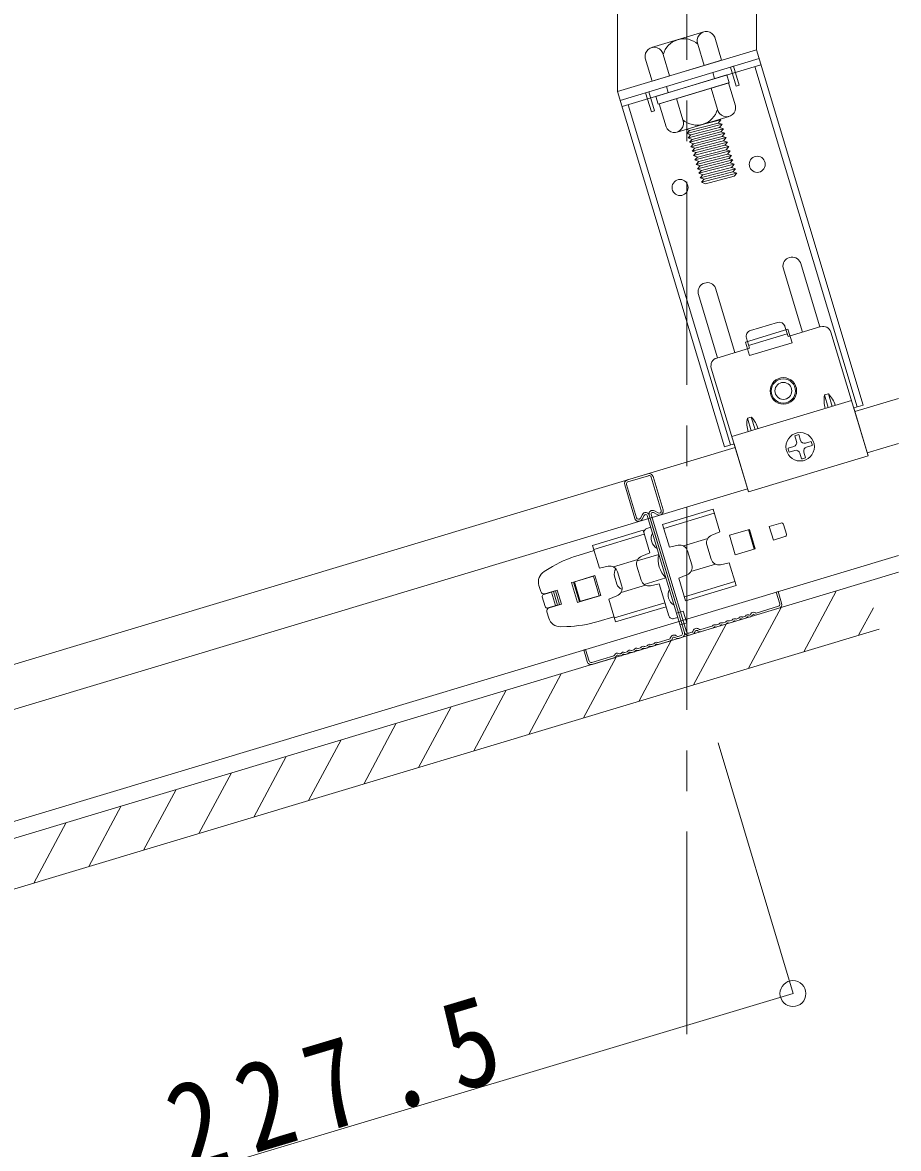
# Model space of a CAD drawing. Units: millimetres at full size, sheet at 1:10; details may follow other scales. Extents: x -2077 to 2023, y -1433 to 1417.
# Drawn here: x 1454.5 to 1670.2, y 441.2 to 718.4 of the extents above; entities that cross this region are included whole.
import ezdxf

# ---------------------------------------------------------------- set-up
doc = ezdxf.new("R2010")
doc.units = ezdxf.units.MM
doc.header["$LTSCALE"] = 10
doc.linetypes.add('CHAIN1', pattern=[8, 5, -1, 1, -1])
for name, color, linetype, lineweight in [('1-0_断面', 7, 'Continuous', 9), ('1-1_寸法', 7, 'Continuous', 9), ('1-3_ＤＨクロス', 7, 'Continuous', 9)]:
    doc.layers.add(name, color=color, linetype=linetype, lineweight=lineweight)
doc.styles.add('ＭＳ ゴシック', font='')
doc.styles.get('ＭＳ ゴシック').set_extended_font_data('MS Gothic')

msp = doc.modelspace()

# ---------------------------------------------------------------- linework, layer by layer
at = {"layer": '1-0_断面', "color": 4, "linetype": 'CHAIN1'}
msp.add_line((1618.1, 1399.21), (1618.1, 469.38), dxfattribs=at)
at = {"layer": '1-0_断面'}
for p, q in [((1601, 701.42), (1601, 745.52)), ((1635.2, 711.71), (1635.2, 745.52)), ((1609.39, 712.23), (1622.22, 716.09)), ((1620.79, 713.08), (1622.37, 707.85)), ((1624.93, 714.81), (1626.64, 709.14)), ((1601, 701.42), (1635.19, 711.71)), ((1607.84, 709.66), (1609.55, 703.99)), ((1612.25, 710.5), (1613.82, 705.28)), ((1635.19, 711.71), (1661.53, 624.24)), ((1601.66, 699.23), (1635.85, 709.53)), ((1602.11, 697.71), (1636.3, 708.01)), ((1609.55, 703.99), (1626.64, 709.14)), ((1629.58, 707.64), (1628.82, 707.41)), ((1628.82, 707.41), (1630.23, 702.71)), ((1630.99, 702.94), (1629.58, 707.64)), ((1634.78, 707.55), (1660.01, 623.78)), ((1610.47, 700.23), (1627.95, 705.49)), ((1624.45, 706.1), (1624.91, 704.58)), ((1628.52, 703.59), (1627.95, 705.49)), ((1601, 701.42), (1627.34, 613.94)), ((1607.92, 701.12), (1608.68, 701.35)), ((1608.68, 701.35), (1610.1, 696.65)), ((1611.04, 698.33), (1628.52, 703.59)), ((1611.23, 698.39), (1628.33, 703.54)), ((1613.05, 702.66), (1613.51, 701.14)), ((1625.63, 697.02), (1624.05, 702.25)), ((1630.04, 697.86), (1628.33, 703.54)), ((1630.23, 702.71), (1630.99, 702.94)), ((1609.34, 696.42), (1607.92, 701.12)), ((1611.04, 698.33), (1610.47, 700.23)), ((1617.08, 694.45), (1615.51, 699.67)), ((1603.63, 698.17), (1628.86, 614.4)), ((1610.1, 696.65), (1609.34, 696.42)), ((1612.94, 692.71), (1611.23, 698.39)), ((1615.66, 691.43), (1628.48, 695.29)), ((1626.41, 694.43), (1620.9, 693.01)), ((1626.74, 693.34), (1625.81, 693.66)), ((1626.41, 694.43), (1626.04, 694.56)), ((1617.95, 692.12), (1618.7, 691.83)), ((1618.09, 691.11), (1618.7, 691.83)), ((1618.42, 690.02), (1619.03, 690.73)), ((1626.8, 690.38), (1619.69, 688.55)), ((1627.07, 692.24), (1626.14, 692.57)), ((1627.4, 691.15), (1626.47, 691.47)), ((1627.4, 691.15), (1626.8, 690.38)), ((1627.73, 690.06), (1626.8, 690.38)), ((1618.74, 688.92), (1619.36, 689.64)), ((1619.07, 687.83), (1619.69, 688.55)), ((1619.4, 686.74), (1620.01, 687.46)), ((1627.13, 689.29), (1620.01, 687.46)), ((1627.46, 688.2), (1620.34, 686.37)), ((1627.73, 690.06), (1627.13, 689.29)), ((1628.05, 688.97), (1627.13, 689.29)), ((1628.05, 688.97), (1627.46, 688.2)), ((1628.38, 687.88), (1627.46, 688.2)), ((1628.38, 687.88), (1627.79, 687.1)), ((1619.73, 685.65), (1620.34, 686.37)), ((1620.06, 684.56), (1620.67, 685.27)), ((1627.79, 687.1), (1620.67, 685.27)), ((1628.12, 686.01), (1621, 684.18)), ((1628.44, 684.92), (1621.33, 683.09)), ((1628.71, 686.78), (1627.79, 687.1)), ((1628.71, 686.78), (1628.12, 686.01)), ((1629.04, 685.69), (1628.12, 686.01)), ((1629.04, 685.69), (1628.44, 684.92)), ((1629.37, 684.6), (1628.44, 684.92)), ((1620.39, 683.46), (1621, 684.18)), ((1620.72, 682.37), (1621.33, 683.09)), ((1621.05, 681.28), (1621.66, 682)), ((1628.77, 683.83), (1621.66, 682)), ((1629.1, 682.74), (1621.99, 680.9)), ((1629.37, 684.6), (1628.77, 683.83)), ((1629.7, 683.51), (1628.77, 683.83)), ((1629.7, 683.51), (1629.1, 682.74)), ((1630.03, 682.41), (1629.1, 682.74)), ((1630.03, 682.41), (1629.43, 681.64)), ((1621.38, 680.19), (1621.99, 680.9)), ((1621.7, 679.09), (1622.32, 679.81)), ((1629.43, 681.64), (1622.32, 679.81)), ((1629.76, 680.55), (1622.65, 678.72)), ((1630.36, 681.32), (1629.43, 681.64)), ((1630.36, 681.32), (1629.76, 680.55)), ((1641.78, 658.02), (1646.55, 642.17)), ((1646.05, 659.31), (1650.83, 643.46)), ((1620.88, 651.73), (1625.66, 635.88)), ((1625.16, 653.01), (1629.93, 637.16)), ((1633.74, 642.57), (1640.39, 644.57)), ((1642.24, 643.58), (1642.99, 641.1)), ((1651.06, 643.53), (1642.99, 641.1)), ((1642.97, 642.89), (1632.52, 639.74)), ((1632.74, 640.72), (1633.49, 638.24)), ((1633.29, 638.91), (1642.79, 641.77)), ((1643.97, 639.57), (1642.97, 642.89)), ((1653.53, 642.2), (1662.71, 611.75)), ((1625.42, 635.81), (1633.49, 638.24)), ((1632.52, 639.74), (1633.52, 636.42)), ((1633.52, 636.42), (1643.97, 639.57)), ((1624.09, 633.33), (1633.26, 602.88)), ((1652.93, 627), (1651.98, 626.71)), ((1652.91, 623.62), (1651.98, 626.71)), ((1653.86, 623.91), (1652.93, 627)), ((1629.17, 616.46), (1658.62, 625.33)), ((1659.16, 623.53), (1661.53, 624.24)), ((1670.19, 625.86), (1659.43, 622.63)), ((1632.99, 620.99), (1633.94, 621.28)), ((1633.92, 617.9), (1632.99, 620.99)), ((1634.87, 618.19), (1633.94, 621.28)), ((1659.16, 623.53), (1662.71, 611.75)), ((1645.09, 615.27), (1644.69, 616.67)), ((1646.05, 615.54), (1645.66, 616.94)), ((1629.98, 613.78), (823.92, 371.53)), ((1627.34, 613.94), (1629.72, 614.66)), ((1629.72, 614.66), (1633.26, 602.88)), ((1644.4, 614.03), (1643, 613.64)), ((1644.68, 613.07), (1643.27, 612.67)), ((1647.27, 611.25), (1646.87, 612.66)), ((1648.69, 615.25), (1647.29, 614.85)), ((1648.96, 614.29), (1647.56, 613.89)), ((1670.19, 614.79), (1662.49, 612.48)), ((1633.26, 602.88), (1662.71, 611.75)), ((1633.26, 602.88), (1662.71, 611.75)), ((1646.31, 610.98), (1645.91, 612.38)), ((1633.04, 603.63), (855.34, 369.9)), ((1612.09, 594.86), (1624.54, 598.6)), ((1612.39, 593.87), (1624.84, 597.61)), ((1607.31, 593.42), (1594.86, 589.68)), ((1608.98, 587.84), (1607.31, 593.42)), ((1608.22, 593.87), (1609.17, 594.16)), ((1612.09, 594.86), (1613.77, 589.28)), ((1628.57, 592.16), (1633.46, 593.63)), ((1633.24, 593.56), (1634.68, 588.77)), ((1633.36, 593.6), (1634.8, 588.81)), ((1633.46, 593.63), (1634.9, 588.84)), ((1641.24, 595.18), (1638.36, 594.32)), ((1638.36, 594.32), (1639.37, 590.96)), ((1641.86, 594.85), (1642.58, 592.45)), ((1607.6, 592.43), (1595.15, 588.69)), ((1617.21, 589.55), (1623.2, 591.35)), ((1630.01, 587.37), (1628.57, 592.16)), ((1642.24, 591.83), (1639.37, 590.96)), ((1591.33, 587.23), (1595.24, 588.4)), ((1596.53, 584.1), (1594.86, 589.68)), ((1608.98, 587.84), (1606.96, 587.03)), ((1613.77, 589.28), (1615.91, 589.72)), ((1618.23, 588.34), (1619.28, 584.86)), ((1623.02, 589.78), (1624.07, 586.3)), ((1634.9, 588.84), (1630.01, 587.37)), ((1670.19, 587.23), (862.94, 344.62)), ((1605.97, 586.17), (1599.97, 584.37)), ((1605.81, 585.84), (1611.19, 587.45)), ((1619.09, 583.28), (1625.09, 585.08)), ((746.27, 305.38), (1670.19, 583.05)), ((1582.93, 583.24), (1584.18, 584.01)), ((1595.42, 582.25), (1590.15, 580.66)), ((1596.89, 577.36), (1595.42, 582.25)), ((1596.53, 584.1), (1598.67, 584.54)), ((1600.99, 583.16), (1602.04, 579.68)), ((1605.78, 584.6), (1606.83, 581.11)), ((1616.08, 581.61), (1618.1, 582.42)), ((1581.63, 579.82), (1582.09, 578.29)), ((1589.67, 580.52), (1590.15, 580.66)), ((1591.14, 575.63), (1589.67, 580.52)), ((1590.15, 580.66), (1591.62, 575.78)), ((1595.05, 582.08), (1590.16, 580.61)), ((1590.16, 580.61), (1591.6, 575.83)), ((1590.38, 580.68), (1591.82, 575.89)), ((1596.49, 577.29), (1595.05, 582.08)), ((1600.27, 582.09), (1600.85, 580.17)), ((1607.85, 579.9), (1601.86, 578.1)), ((1607.54, 580.09), (1612.91, 581.71)), ((1611.29, 580.18), (1609.15, 579.73)), ((1611.29, 580.18), (1612.97, 574.59)), ((1616.08, 581.61), (1617.75, 576.03)), ((1617.46, 577.02), (1629.91, 580.76)), ((1617.75, 576.03), (1630.2, 579.77)), ((1582.48, 577), (1583.2, 574.61)), ((1582.82, 577.62), (1585.69, 578.49)), ((1583.09, 577.76), (1586.15, 578.68)), ((1584.73, 578.2), (1585.74, 574.85)), ((1585.21, 578.34), (1586.22, 574.99)), ((1585.69, 578.49), (1586.7, 575.13)), ((1586.15, 578.68), (1587.19, 575.23)), ((1591.6, 575.83), (1596.49, 577.29)), ((1591.62, 575.78), (1596.89, 577.36)), ((1598.84, 576.43), (1600.86, 577.24)), ((1646.84, 563.5), (1654.88, 578.45)), ((1583.82, 574.27), (1586.7, 575.13)), ((1584.13, 574.31), (1587.19, 575.23)), ((1591.62, 575.78), (1591.14, 575.63)), ((1598.84, 576.43), (1600.52, 570.85)), ((1612.67, 575.58), (1600.22, 571.84)), ((1612.97, 574.59), (1600.52, 570.85)), ((1612.58, 575.87), (1613.65, 572.32)), ((1633.29, 559.43), (1641.33, 574.38)), ((1660.38, 567.57), (1664.01, 574.32)), ((1584.05, 571.78), (1583.59, 573.31)), ((1596.22, 570.95), (1600.13, 572.12)), ((1614.89, 571.65), (1615.85, 571.94)), ((1615.53, 572.99), (1617.16, 573.48)), ((-273.06, -13.5), (1665.42, 569.09)), ((1587.01, 569.65), (1588.49, 569.69)), ((1619.75, 555.36), (1627.79, 570.31)), ((1606.21, 551.29), (1614.25, 566.24)), ((1592.66, 547.22), (1600.7, 562.17)), ((1579.12, 543.15), (1587.16, 558.1)), ((1565.58, 539.08), (1573.61, 554.03)), ((1552.03, 535.01), (1560.07, 549.96)), ((1538.49, 530.94), (1546.53, 545.89)), ((1524.94, 526.87), (1532.98, 541.82)), ((1511.4, 522.8), (1519.44, 537.74)), ((1497.86, 518.73), (1505.9, 533.67)), ((1484.31, 514.66), (1492.35, 529.6)), ((1470.77, 510.59), (1478.81, 525.53)), ((1457.23, 506.52), (1465.26, 521.46))]:
    msp.add_line(p, q, dxfattribs=at)
for points in [[(1626.74, 693.34), (1618.09, 691.11), (1619.03, 690.73)], [(1626.41, 694.43), (1625.81, 693.66), (1618.7, 691.83)], [(1626.74, 693.34), (1626.14, 692.57), (1619.03, 690.73)], [(1627.07, 692.24), (1618.42, 690.02), (1619.36, 689.64)], [(1627.4, 691.15), (1618.74, 688.92), (1619.69, 688.55)], [(1627.07, 692.24), (1626.47, 691.47), (1619.36, 689.64)], [(1627.73, 690.06), (1619.07, 687.83), (1620.01, 687.46)], [(1628.05, 688.97), (1619.4, 686.74), (1620.34, 686.37)], [(1628.38, 687.88), (1619.73, 685.65), (1620.67, 685.27)], [(1628.71, 686.78), (1620.06, 684.56), (1621, 684.18)], [(1629.04, 685.69), (1620.39, 683.46), (1621.33, 683.09)], [(1629.37, 684.6), (1620.72, 682.37), (1621.66, 682)], [(1629.7, 683.51), (1621.05, 681.28), (1621.99, 680.9)], [(1630.03, 682.41), (1621.38, 680.19), (1622.32, 679.81)], [(1630.36, 681.32), (1621.7, 679.09), (1622.65, 678.72)], [(1624.54, 598.6), (1626.22, 593.02), (1624.2, 592.21)], [(1630.2, 579.77), (1628.53, 585.36), (1626.39, 584.91)], [(1616.4, 570.12), (1618.03, 570.61), (1617.16, 573.48)]]:
    msp.add_lwpolyline(points, dxfattribs=at)
for centre, radius in [((1635.4, 683.5), 1.98), ((1616.4, 677.78), 1.98), ((1641.84, 627.71), 3.27), ((1641.84, 627.71), 2.98), ((1641.84, 627.71), 2.08), ((1645.98, 613.96), 3.5)]:
    msp.add_circle(centre, radius, dxfattribs=at)
for centre, radius, start, end in [((1622.86, 713.94), 2.24, 22.7865, 202.7868), ((1617.32, 709.13), 5.26, 48.652, 164.8705), ((1610.04, 710.08), 2.24, 10.7356, 190.736), ((1620.55, 698.4), 5.26, 228.652, 344.8705), ((1627.83, 697.44), 2.24, 190.7356, 10.736), ((1615.01, 693.58), 2.24, 202.7865, 22.7869), ((1643.99, 658.41), 2.25, 23.4942, 190.0283), ((1623.1, 652.12), 2.25, 23.4942, 190.0283), ((1640.82, 643.15), 1.49, 16.7612, 106.7612), ((1651.63, 641.63), 1.98, 16.7612, 106.7612), ((1634.17, 641.15), 1.49, 106.7612, 196.7612), ((1625.99, 633.91), 1.98, 106.7612, 196.7612), ((1659.03, 625.41), 7.17, 169.55, 196.4496), ((1647.77, 622.02), 7.17, 17.0729, 43.9725), ((1640.04, 619.69), 7.17, 169.55, 196.4496), ((1628.78, 616.3), 7.17, 17.0729, 43.9725), ((1645.98, 613.96), 3, 96.2672, 115.4553), ((1647.02, 615.82), 1, 195.8612, 285.8612), ((1645.98, 613.96), 3, 186.2672, 205.4553), ((1644.13, 615), 1, 285.8612, 15.8612), ((1644.95, 612.11), 1, 15.8612, 105.8612), ((1647.84, 612.93), 1, 105.8612, 195.8612), ((1645.98, 613.96), 3, 6.2672, 25.4553), ((1645.98, 613.96), 3, 276.2672, 295.4553), ((1608.5, 592.91), 1, 106.7275, 196.7275), ((1641.38, 594.7), 0.5, 16.7275, 106.7275), ((1612.19, 591.41), 2.9, 153.1247, 240.3303), ((1624.94, 590.35), 2, 111.7275, 196.7275), ((1642.1, 592.31), 0.5, 286.7275, 16.7275), ((1616.32, 587.76), 2, 16.7275, 101.7275), ((1599.96, 558.5), 30, 106.7275, 121.7275), ((1607.7, 585.17), 2, 111.7275, 196.7275), ((1617.05, 586.09), 6.03, 166.8647, 226.5903), ((1625.98, 586.87), 2, 196.7275, 281.7275), ((1584.51, 580.69), 3, 121.7275, 196.7275), ((1599.08, 582.58), 2, 16.7275, 101.7275), ((1602.19, 582.66), 2, 142.5042, 196.7275), ((1617.36, 584.28), 2, 291.7275, 16.7275), ((1602.76, 580.75), 2, 196.7275, 250.9507), ((1600.12, 579.1), 2, 291.7275, 16.7275), ((1608.74, 581.69), 2, 196.7275, 281.7275), ((1582.86, 578.52), 0.8, 196.7275, 286.7275), ((1582.96, 577.14), 0.5, 106.7275, 196.7275), ((1616.36, 577.52), 2.9, 153.1247, 240.3303), ((1583.68, 574.75), 0.5, 196.7275, 286.7275), ((1584.36, 573.54), 0.8, 106.7275, 196.7275), ((1586.92, 572.65), 3, 196.7275, 271.7275), ((1614.6, 572.61), 1, 196.7275, 286.7275), ((1587.58, 599.68), 30, 271.7275, 286.7275)]:
    msp.add_arc(centre, radius, start, end, dxfattribs=at)
at = {"layer": '1-1_寸法'}
for p, q in [((1644.25, 479.35), (1625.77, 541.07)), ((1426.31, 414.09), (1644.25, 479.35))]:
    msp.add_line(p, q, dxfattribs=at)
msp.add_circle((1644.2, 479.34), 3.19, dxfattribs=at)
at = {"layer": '1-3_ＤＨクロス'}
for p, q in [((1603.43, 605.8), (1608.5, 607.32)), ((1602.76, 604.55), (1605.23, 596.32)), ((1605.71, 596.46), (1603.24, 604.7)), ((1603.57, 605.32), (1608.65, 606.84)), ((1611.75, 598.27), (1609.27, 606.51)), ((1609.75, 606.65), (1612.22, 598.42)), ((1606.64, 596.39), (1607.14, 597.31)), ((1607.07, 596.13), (1607.58, 597.08)), ((1608.32, 597), (1617, 568.11)), ((1608.79, 597.15), (1617.48, 568.25)), ((1609.09, 596.16), (1617.48, 568.25)), ((1609.27, 597.29), (1617.96, 568.4)), ((1610.79, 597.25), (1609.85, 597.76)), ((1611.01, 597.7), (1610.08, 598.2)), ((1640.56, 578.32), (1640.08, 578.18)), ((1640.08, 578.18), (1640.94, 575.3)), ((1641.42, 575.45), (1640.56, 578.32)), ((1640.61, 574.68), (1635.12, 573.03)), ((1640.75, 574.2), (1635.27, 572.55)), ((1629.15, 571.24), (1628.6, 571.07)), ((1630.78, 571.73), (1630.23, 571.56)), ((1630.37, 571.08), (1630.92, 571.25)), ((1632.4, 572.22), (1631.86, 572.05)), ((1632, 571.57), (1632.55, 571.74)), ((1633.49, 572.54), (1633.64, 572.59)), ((1633.63, 572.06), (1633.79, 572.11)), ((1633.76, 572.69), (1633.85, 572.86)), ((1634.29, 572.62), (1634.2, 572.45)), ((1634.56, 572.7), (1634.73, 572.61)), ((1634.8, 573.14), (1634.97, 573.05)), ((1618.58, 568.06), (1619.3, 568.28)), ((1619.55, 568.5), (1619.64, 568.73)), ((1620.1, 568.53), (1620.01, 568.31)), ((1620.69, 568.7), (1620.89, 568.57)), ((1621.17, 568.99), (1620.97, 569.12)), ((1621.5, 568.94), (1624.26, 569.77)), ((1624.41, 569.29), (1621.66, 568.47)), ((1625.89, 570.26), (1625.35, 570.1)), ((1625.49, 569.62), (1626.04, 569.78)), ((1627.52, 570.75), (1626.97, 570.59)), ((1627.12, 570.11), (1627.66, 570.27)), ((1628.75, 570.6), (1629.29, 570.76)), ((1613.74, 566.61), (1610.98, 565.78)), ((1611.13, 565.3), (1613.87, 566.13)), ((1613.99, 566.83), (1614.09, 567.06)), ((1614.55, 566.86), (1614.45, 566.64)), ((1615.14, 567.03), (1615.34, 566.9)), ((1615.61, 567.32), (1615.41, 567.45)), ((1616.66, 567.49), (1615.95, 567.27)), ((1616.09, 566.79), (1616.81, 567.01)), ((1619.44, 567.8), (1618.72, 567.58)), ((1592.67, 563.93), (1593.15, 564.07)), ((1593.54, 561.06), (1592.67, 563.93)), ((1593.15, 564.07), (1594.02, 561.2)), ((1600.33, 562.78), (1600.24, 562.61)), ((1601.45, 562.98), (1601.28, 563.07)), ((1601.76, 563.01), (1601.6, 562.96)), ((1602.84, 563.33), (1603.39, 563.5)), ((1602.99, 562.85), (1603.53, 563.02)), ((1604.47, 563.82), (1605.01, 563.99)), ((1605.16, 563.51), (1604.61, 563.34)), ((1606.1, 564.31), (1606.64, 564.47)), ((1606.79, 564), (1606.24, 563.83)), ((1607.73, 564.8), (1608.27, 564.96)), ((1607.87, 564.32), (1608.41, 564.48)), ((1609.35, 565.29), (1609.9, 565.45)), ((1610.04, 564.97), (1609.5, 564.81)), ((1594.64, 560.87), (1600.12, 562.52)), ((1594.78, 560.39), (1600.27, 562.04)), ((1600.77, 562.54), (1600.68, 562.38)), ((1601.04, 562.63), (1601.21, 562.54)), ((1601.9, 562.53), (1601.75, 562.48))]:
    msp.add_line(p, q, dxfattribs=at)
for centre, radius, start, end in [((1608.79, 606.37), 1, 16.7275, 106.7275), ((1603.72, 604.84), 1, 106.7275, 196.7275), ((1603.72, 604.84), 0.5, 106.7275, 196.7275), ((1608.79, 606.37), 0.5, 16.7275, 106.7275), ((1606.19, 596.6), 1, 196.7275, 331.7275), ((1606.19, 596.6), 0.5, 196.7275, 334.5754), ((1607.93, 596.89), 0.9, 16.7275, 151.7275), ((1607.93, 596.89), 0.4, 16.7275, 151.7275), ((1609.66, 597.41), 0.9, 61.7275, 196.7275), ((1609.66, 597.41), 0.4, 61.7275, 196.7275), ((1611.27, 598.13), 1, 241.7275, 16.7275), ((1611.27, 598.13), 0.5, 238.8795, 16.7275), ((1640.46, 575.16), 0.5, 286.7275, 16.7275), ((1640.46, 575.16), 1, 286.7275, 16.7275), ((1628.21, 570.43), 0.7, 67.785, 145.6699), ((1628.55, 571.27), 0.2, 247.785, 286.7275), ((1629.09, 571.43), 0.2, 286.7275, 325.6699), ((1629.83, 570.92), 0.7, 67.785, 145.6699), ((1629.09, 571.43), 0.7, 286.7275, 325.6699), ((1629.83, 570.92), 0.2, 69.8576, 145.6699), ((1630.17, 571.76), 0.7, 247.785, 286.7275), ((1630.17, 571.76), 0.2, 247.785, 286.7275), ((1630.72, 571.92), 0.2, 286.7275, 325.6699), ((1631.46, 571.41), 0.7, 67.785, 145.6699), ((1630.72, 571.92), 0.7, 286.7275, 325.6699), ((1631.46, 571.41), 0.2, 69.8576, 145.6699), ((1631.8, 572.24), 0.7, 247.785, 286.7275), ((1631.8, 572.24), 0.2, 247.785, 286.7275), ((1632.35, 572.41), 0.2, 286.7275, 325.6699), ((1633.09, 571.9), 0.7, 67.785, 145.6699), ((1632.35, 572.41), 0.7, 286.7275, 325.6699), ((1633.09, 571.9), 0.2, 67.785, 143.5974), ((1633.43, 572.73), 0.7, 247.785, 286.7275), ((1633.43, 572.73), 0.2, 247.785, 286.7275), ((1633.58, 572.78), 0.2, 286.7275, 331.7275), ((1633.58, 572.78), 0.7, 286.7275, 331.7275), ((1634.47, 572.52), 0.7, 61.7275, 151.7275), ((1634.47, 572.52), 0.2, 61.7275, 151.7275), ((1635.06, 573.23), 0.7, 241.7275, 286.7275), ((1635.06, 573.23), 0.2, 241.7275, 286.7275), ((1616.52, 567.97), 1, 286.7275, 16.7275), ((1618.44, 568.54), 1, 196.7275, 286.7275), ((1618.44, 568.54), 0.5, 196.7275, 286.7275), ((1619.18, 568.66), 0.4, 286.7275, 336.7275), ((1619.18, 568.66), 0.9, 286.7275, 336.7275), ((1620.47, 568.37), 0.9, 56.7275, 156.7275), ((1620.47, 568.37), 0.4, 56.7275, 156.7275), ((1621.39, 569.32), 0.9, 236.7275, 286.7275), ((1621.39, 569.32), 0.4, 236.7275, 286.7275), ((1624.21, 569.96), 0.2, 286.7275, 325.6699), ((1624.95, 569.45), 0.7, 67.785, 145.6699), ((1624.21, 569.96), 0.7, 286.7275, 325.6699), ((1624.95, 569.45), 0.2, 69.8576, 145.6699), ((1625.29, 570.29), 0.7, 247.785, 286.7275), ((1625.29, 570.29), 0.2, 247.785, 286.7275), ((1625.83, 570.45), 0.2, 286.7275, 325.6699), ((1626.58, 569.94), 0.7, 67.785, 145.6699), ((1625.83, 570.45), 0.7, 286.7275, 325.6699), ((1626.58, 569.94), 0.2, 69.8576, 145.6699), ((1626.92, 570.78), 0.7, 247.785, 286.7275), ((1626.92, 570.78), 0.2, 247.785, 286.7275), ((1627.46, 570.94), 0.2, 286.7275, 325.6699), ((1627.46, 570.94), 0.7, 286.7275, 325.6699), ((1628.21, 570.43), 0.2, 69.8576, 145.6699), ((1628.55, 571.27), 0.7, 247.785, 286.7275), ((1609.84, 565.64), 0.2, 286.7275, 325.6699), ((1610.58, 565.14), 0.7, 67.785, 145.6699), ((1610.92, 565.97), 0.2, 247.785, 286.7275), ((1613.63, 566.99), 0.4, 286.7275, 336.7275), ((1613.63, 566.99), 0.9, 286.7275, 336.7275), ((1614.92, 566.7), 0.9, 56.7275, 156.7275), ((1614.92, 566.7), 0.4, 56.7275, 156.7275), ((1615.83, 567.65), 0.9, 236.7275, 286.7275), ((1615.83, 567.65), 0.4, 236.7275, 286.7275), ((1616.52, 567.97), 0.5, 286.7275, 16.7275), ((1600.95, 562.45), 0.7, 61.7275, 151.7275), ((1601.55, 563.15), 0.2, 241.7275, 286.7275), ((1601.7, 563.2), 0.2, 286.7275, 325.6699), ((1602.44, 562.69), 0.7, 67.785, 145.6699), ((1601.7, 563.2), 0.7, 286.7275, 325.6699), ((1602.44, 562.69), 0.2, 69.8576, 145.6699), ((1602.78, 563.52), 0.7, 247.785, 286.7275), ((1602.78, 563.52), 0.2, 247.785, 286.7275), ((1603.33, 563.69), 0.2, 286.7275, 325.6699), ((1604.07, 563.18), 0.7, 67.785, 145.6699), ((1603.33, 563.69), 0.7, 286.7275, 325.6699), ((1604.07, 563.18), 0.2, 67.785, 143.5974), ((1604.41, 564.01), 0.7, 247.785, 286.7275), ((1604.41, 564.01), 0.2, 247.785, 286.7275), ((1604.96, 564.18), 0.2, 286.7275, 325.6699), ((1605.7, 563.67), 0.7, 67.785, 145.6699), ((1604.96, 564.18), 0.7, 286.7275, 325.6699), ((1605.7, 563.67), 0.2, 67.785, 143.5974), ((1606.04, 564.5), 0.7, 247.785, 286.7275), ((1606.04, 564.5), 0.2, 247.785, 286.7275), ((1606.58, 564.67), 0.2, 286.7275, 325.6699), ((1607.33, 564.16), 0.7, 67.785, 145.6699), ((1606.58, 564.67), 0.7, 286.7275, 325.6699), ((1607.33, 564.16), 0.2, 67.785, 143.5974), ((1607.67, 564.99), 0.7, 247.785, 286.7275), ((1607.67, 564.99), 0.2, 247.785, 286.7275), ((1608.21, 565.16), 0.2, 286.7275, 325.6699), ((1608.96, 564.65), 0.7, 67.785, 145.6699), ((1608.21, 565.16), 0.7, 286.7275, 325.6699), ((1608.96, 564.65), 0.2, 67.785, 143.5974), ((1609.3, 565.48), 0.7, 247.785, 286.7275), ((1609.3, 565.48), 0.2, 247.785, 286.7275), ((1609.84, 565.64), 0.7, 286.7275, 325.6699), ((1610.58, 565.14), 0.2, 67.785, 143.5974), ((1610.92, 565.97), 0.7, 247.785, 286.7275), ((1594.49, 561.35), 1, 196.7275, 286.7275), ((1594.49, 561.35), 0.5, 196.7275, 286.7275), ((1600.07, 562.71), 0.2, 286.7275, 331.7275), ((1600.07, 562.71), 0.7, 286.7275, 331.7275), ((1600.95, 562.45), 0.2, 61.7275, 151.7275), ((1601.55, 563.15), 0.7, 241.7275, 286.7275)]:
    msp.add_arc(centre, radius, start, end, dxfattribs=at)

# ---------------------------------------------------------------- texts
at = {"layer": '1-1_寸法', "insert": (1494.57, 434.53), "char_height": 21.99, "attachment_point": 7, "rotation": 16.669, "style": 'ＭＳ ゴシック'}
msp.add_mtext('\\T1.38;\\W0.85;227.5', dxfattribs=at)

doc.saveas('drawing.dxf')
